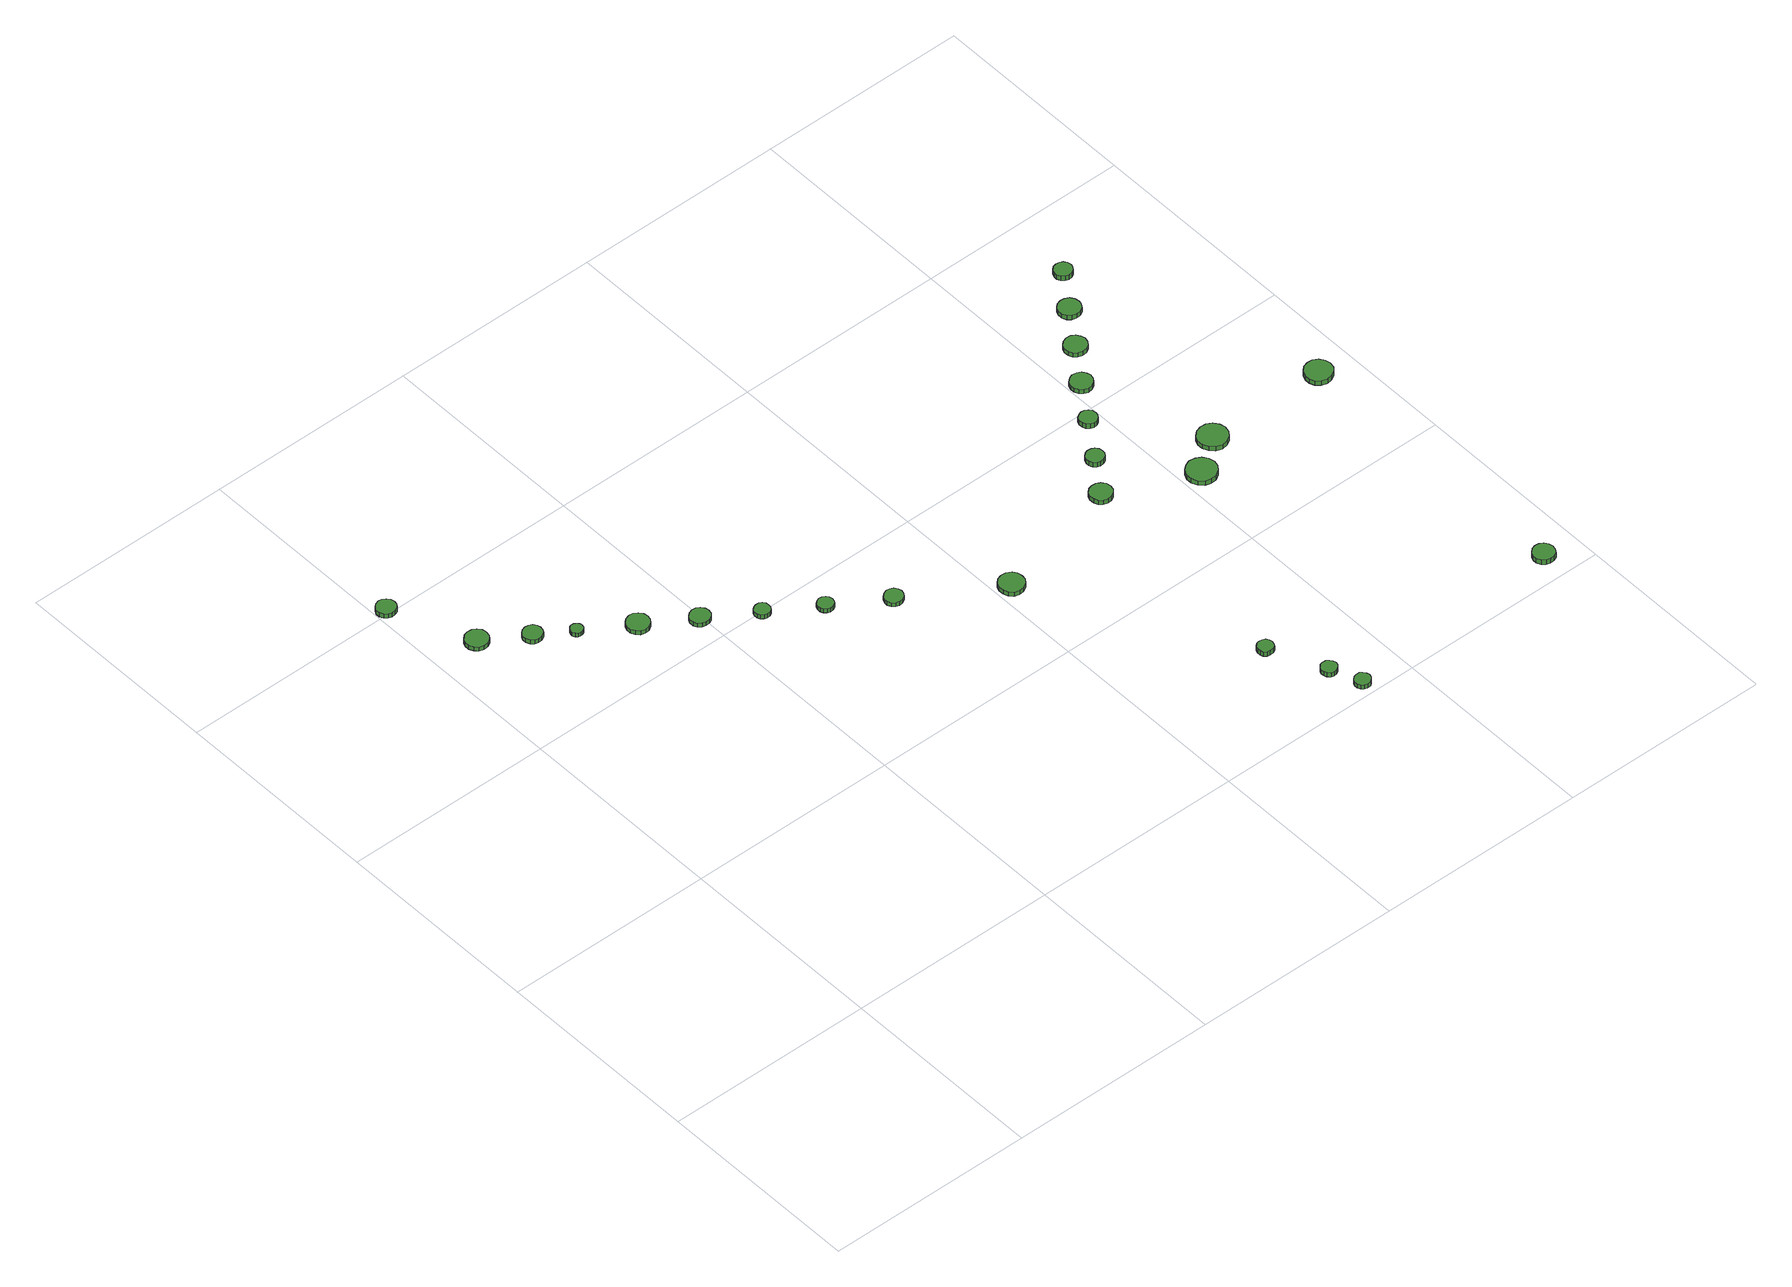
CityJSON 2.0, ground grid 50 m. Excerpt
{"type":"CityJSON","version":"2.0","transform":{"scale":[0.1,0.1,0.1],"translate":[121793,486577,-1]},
"CityObjects":{
"tree1":{"type":"SolitaryVegetationObject","attributes":{"function":"something"},"geometry":[{"type":"MultiSurface","lod":"1","boundaries":[[[0,1,2,3,4,5,6,7,8,9,10,11,12,13,14]],[[15,16,17,18,19,20,21,22,23,24,25,26,27,28,29]],[[0,29,28,1]],[[1,28,27,2]],[[2,27,26,3]],[[3,26,25,4]],[[4,25,24,5]],[[5,24,23,6]],[[6,23,22,7]],[[7,22,21,8]],[[8,21,20,9]],[[9,20,19,10]],[[10,19,18,11]],[[11,18,17,12]],[[12,17,16,13]],[[13,16,15,14]],[[14,15,29,0]]]}]},
"tree2":{"type":"SolitaryVegetationObject","attributes":{"function":"something"},"geometry":[{"type":"MultiSurface","lod":"1","boundaries":[[[30,31,32,33,34,35,36,37,38,39,40,41,42,43,44]],[[45,46,47,48,49,50,51,52,53,54,55,56,57,58,59]],[[30,59,58,31]],[[31,58,57,32]],[[32,57,56,33]],[[33,56,55,34]],[[34,55,54,35]],[[35,54,53,36]],[[36,53,52,37]],[[37,52,51,38]],[[38,51,50,39]],[[39,50,49,40]],[[40,49,48,41]],[[41,48,47,42]],[[42,47,46,43]],[[43,46,45,44]],[[44,45,59,30]]]}]},
"tree3":{"type":"SolitaryVegetationObject","attributes":{"function":"something"},"geometry":[{"type":"MultiSurface","lod":"1","boundaries":[[[60,61,62,63,64,65,66,67,68,69,70,71,72,73,74]],[[75,76,77,78,79,80,81,82,83,84,85,86,87,88,89]],[[60,89,88,61]],[[61,88,87,62]],[[62,87,86,63]],[[63,86,85,64]],[[64,85,84,65]],[[65,84,83,66]],[[66,83,82,67]],[[67,82,81,68]],[[68,81,80,69]],[[69,80,79,70]],[[70,79,78,71]],[[71,78,77,72]],[[72,77,76,73]],[[73,76,75,74]],[[74,75,89,60]]]}]},
"tree4":{"type":"SolitaryVegetationObject","attributes":{"function":"something"},"geometry":[{"type":"MultiSurface","lod":"1","boundaries":[[[90,91,92,93,94,95,96,97,98,99,100,101,102,103,104]],[[105,106,107,108,109,110,111,112,113,114,115,116,117,118,119]],[[90,119,118,91]],[[91,118,117,92]],[[92,117,116,93]],[[93,116,115,94]],[[94,115,114,95]],[[95,114,113,96]],[[96,113,112,97]],[[97,112,111,98]],[[98,111,110,99]],[[99,110,109,100]],[[100,109,108,101]],[[101,108,107,102]],[[102,107,106,103]],[[103,106,105,104]],[[104,105,119,90]]]}]},
"tree5":{"type":"SolitaryVegetationObject","attributes":{"function":"something"},"geometry":[{"type":"MultiSurface","lod":"1","boundaries":[[[120,121,122,123,124,125,126,127,128,129,130,131,132,133,134]],[[135,136,137,138,139,140,141,142,143,144,145,146,147,148,149]],[[120,149,148,121]],[[121,148,147,122]],[[122,147,146,123]],[[123,146,145,124]],[[124,145,144,125]],[[125,144,143,126]],[[126,143,142,127]],[[127,142,141,128]],[[128,141,140,129]],[[129,140,139,130]],[[130,139,138,131]],[[131,138,137,132]],[[132,137,136,133]],[[133,136,135,134]],[[134,135,149,120]]]}]},
"tree6":{"type":"SolitaryVegetationObject","attributes":{"function":"something"},"geometry":[{"type":"MultiSurface","lod":"1","boundaries":[[[150,151,152,153,154,155,156,157,158,159,160,161,162,163,164]],[[165,166,167,168,169,170,171,172,173,174,175,176,177,178,179]],[[150,179,178,151]],[[151,178,177,152]],[[152,177,176,153]],[[153,176,175,154]],[[154,175,174,155]],[[155,174,173,156]],[[156,173,172,157]],[[157,172,171,158]],[[158,171,170,159]],[[159,170,169,160]],[[160,169,168,161]],[[161,168,167,162]],[[162,167,166,163]],[[163,166,165,164]],[[164,165,179,150]]]}]},
"tree7":{"type":"SolitaryVegetationObject","attributes":{"function":"something"},"geometry":[{"type":"MultiSurface","lod":"1","boundaries":[[[180,181,182,183,184,185,186,187,188,189,190,191,192,193,194]],[[195,196,197,198,199,200,201,202,203,204,205,206,207,208,209]],[[180,209,208,181]],[[181,208,207,182]],[[182,207,206,183]],[[183,206,205,184]],[[184,205,204,185]],[[185,204,203,186]],[[186,203,202,187]],[[187,202,201,188]],[[188,201,200,189]],[[189,200,199,190]],[[190,199,198,191]],[[191,198,197,192]],[[192,197,196,193]],[[193,196,195,194]],[[194,195,209,180]]]}]},
"tree8":{"type":"SolitaryVegetationObject","attributes":{"function":"something"},"geometry":[{"type":"MultiSurface","lod":"1","boundaries":[[[210,211,212,213,214,215,216,217,218,219,220,221,222,223,224]],[[225,226,227,228,229,230,231,232,233,234,235,236,237,238,239]],[[210,239,238,211]],[[211,238,237,212]],[[212,237,236,213]],[[213,236,235,214]],[[214,235,234,215]],[[215,234,233,216]],[[216,233,232,217]],[[217,232,231,218]],[[218,231,230,219]],[[219,230,229,220]],[[220,229,228,221]],[[221,228,227,222]],[[222,227,226,223]],[[223,226,225,224]],[[224,225,239,210]]]}]},
"tree9":{"type":"SolitaryVegetationObject","attributes":{"function":"something"},"geometry":[{"type":"MultiSurface","lod":"1","boundaries":[[[240,241,242,243,244,245,246,247,248,249,250,251,252,253,254]],[[255,256,257,258,259,260,261,262,263,264,265,266,267,268,269]],[[240,269,268,241]],[[241,268,267,242]],[[242,267,266,243]],[[243,266,265,244]],[[244,265,264,245]],[[245,264,263,246]],[[246,263,262,247]],[[247,262,261,248]],[[248,261,260,249]],[[249,260,259,250]],[[250,259,258,251]],[[251,258,257,252]],[[252,257,256,253]],[[253,256,255,254]],[[254,255,269,240]]]}]},
"tree10":{"type":"SolitaryVegetationObject","attributes":{"function":"something"},"geometry":[{"type":"MultiSurface","lod":"1","boundaries":[[[270,271,272,273,274,275,276,277,278,279,280,281,282,283,284]],[[285,286,287,288,289,290,291,292,293,294,295,296,297,298,299]],[[270,299,298,271]],[[271,298,297,272]],[[272,297,296,273]],[[273,296,295,274]],[[274,295,294,275]],[[275,294,293,276]],[[276,293,292,277]],[[277,292,291,278]],[[278,291,290,279]],[[279,290,289,280]],[[280,289,288,281]],[[281,288,287,282]],[[282,287,286,283]],[[283,286,285,284]],[[284,285,299,270]]]}]},
"tree11":{"type":"SolitaryVegetationObject","attributes":{"function":"something"},"geometry":[{"type":"MultiSurface","lod":"1","boundaries":[[[300,301,302,303,304,305,306,307,308,309,310,311,312,313,314]],[[315,316,317,318,319,320,321,322,323,324,325,326,327,328,329]],[[300,329,328,301]],[[301,328,327,302]],[[302,327,326,303]],[[303,326,325,304]],[[304,325,324,305]],[[305,324,323,306]],[[306,323,322,307]],[[307,322,321,308]],[[308,321,320,309]],[[309,320,319,310]],[[310,319,318,311]],[[311,318,317,312]],[[312,317,316,313]],[[313,316,315,314]],[[314,315,329,300]]]}]},
"tree12":{"type":"SolitaryVegetationObject","attributes":{"function":"something"},"geometry":[{"type":"MultiSurface","lod":"1","boundaries":[[[330,331,332,333,334,335,336,337,338,339,340,341,342,343,344]],[[345,346,347,348,349,350,351,352,353,354,355,356,357,358,359]],[[330,359,358,331]],[[331,358,357,332]],[[332,357,356,333]],[[333,356,355,334]],[[334,355,354,335]],[[335,354,353,336]],[[336,353,352,337]],[[337,352,351,338]],[[338,351,350,339]],[[339,350,349,340]],[[340,349,348,341]],[[341,348,347,342]],[[342,347,346,343]],[[343,346,345,344]],[[344,345,359,330]]]}]},
"tree13":{"type":"SolitaryVegetationObject","attributes":{"function":"something"},"geometry":[{"type":"MultiSurface","lod":"1","boundaries":[[[360,361,362,363,364,365,366,367,368,369,370,371,372,373,374]],[[375,376,377,378,379,380,381,382,383,384,385,386,387,388,389]],[[360,389,388,361]],[[361,388,387,362]],[[362,387,386,363]],[[363,386,385,364]],[[364,385,384,365]],[[365,384,383,366]],[[366,383,382,367]],[[367,382,381,368]],[[368,381,380,369]],[[369,380,379,370]],[[370,379,378,371]],[[371,378,377,372]],[[372,377,376,373]],[[373,376,375,374]],[[374,375,389,360]]]}]},
"tree14":{"type":"SolitaryVegetationObject","attributes":{"function":"something"},"geometry":[{"type":"MultiSurface","lod":"1","boundaries":[[[390,391,392,393,394,395,396,397,398,399,400,401,402,403,404]],[[405,406,407,408,409,410,411,412,413,414,415,416,417,418,419]],[[390,419,418,391]],[[391,418,417,392]],[[392,417,416,393]],[[393,416,415,394]],[[394,415,414,395]],[[395,414,413,396]],[[396,413,412,397]],[[397,412,411,398]],[[398,411,410,399]],[[399,410,409,400]],[[400,409,408,401]],[[401,408,407,402]],[[402,407,406,403]],[[403,406,405,404]],[[404,405,419,390]]]}]},
"tree15":{"type":"SolitaryVegetationObject","attributes":{"function":"something"},"geometry":[{"type":"MultiSurface","lod":"1","boundaries":[[[420,421,422,423,424,425,426,427,428,429,430,431,432,433,434]],[[435,436,437,438,439,440,441,442,443,444,445,446,447,448,449]],[[420,449,448,421]],[[421,448,447,422]],[[422,447,446,423]],[[423,446,445,424]],[[424,445,444,425]],[[425,444,443,426]],[[426,443,442,427]],[[427,442,441,428]],[[428,441,440,429]],[[429,440,439,430]],[[430,439,438,431]],[[431,438,437,432]],[[432,437,436,433]],[[433,436,435,434]],[[434,435,449,420]]]}]},
"tree16":{"type":"SolitaryVegetationObject","attributes":{"function":"something"},"geometry":[{"type":"MultiSurface","lod":"1","boundaries":[[[450,451,452,453,454,455,456,457,458,459,460,461,462,463,464]],[[465,466,467,468,469,470,471,472,473,474,475,476,477,478,479]],[[450,479,478,451]],[[451,478,477,452]],[[452,477,476,453]],[[453,476,475,454]],[[454,475,474,455]],[[455,474,473,456]],[[456,473,472,457]],[[457,472,471,458]],[[458,471,470,459]],[[459,470,469,460]],[[460,469,468,461]],[[461,468,467,462]],[[462,467,466,463]],[[463,466,465,464]],[[464,465,479,450]]]}]},
"tree17":{"type":"SolitaryVegetationObject","attributes":{"function":"something"},"geometry":[{"type":"MultiSurface","lod":"1","boundaries":[[[480,481,482,483,484,485,486,487,488,489,490,491,492,493,494]],[[495,496,497,498,499,500,501,502,503,504,505,506,507,508,509]],[[480,509,508,481]],[[481,508,507,482]],[[482,507,506,483]],[[483,506,505,484]],[[484,505,504,485]],[[485,504,503,486]],[[486,503,502,487]],[[487,502,501,488]],[[488,501,500,489]],[[489,500,499,490]],[[490,499,498,491]],[[491,498,497,492]],[[492,497,496,493]],[[493,496,495,494]],[[494,495,509,480]]]}]},
"tree18":{"type":"SolitaryVegetationObject","attributes":{"function":"something"},"geometry":[{"type":"MultiSurface","lod":"1","boundaries":[[[510,511,512,513,514,515,516,517,518,519,520,521,522,523,524]],[[525,526,527,528,529,530,531,532,533,534,535,536,537,538,539]],[[510,539,538,511]],[[511,538,537,512]],[[512,537,536,513]],[[513,536,535,514]],[[514,535,534,515]],[[515,534,533,516]],[[516,533,532,517]],[[517,532,531,518]],[[518,531,530,519]],[[519,530,529,520]],[[520,529,528,521]],[[521,528,527,522]],[[522,527,526,523]],[[523,526,525,524]],[[524,525,539,510]]]}]},
"tree19":{"type":"SolitaryVegetationObject","attributes":{"function":"something"},"geometry":[{"type":"MultiSurface","lod":"1","boundaries":[[[540,541,542,543,544,545,546,547,548,549,550,551,552,553,554]],[[555,556,557,558,559,560,561,562,563,564,565,566,567,568,569]],[[540,569,568,541]],[[541,568,567,542]],[[542,567,566,543]],[[543,566,565,544]],[[544,565,564,545]],[[545,564,563,546]],[[546,563,562,547]],[[547,562,561,548]],[[548,561,560,549]],[[549,560,559,550]],[[550,559,558,551]],[[551,558,557,552]],[[552,557,556,553]],[[553,556,555,554]],[[554,555,569,540]]]}]},
"tree20":{"type":"SolitaryVegetationObject","attributes":{"function":"something"},"geometry":[{"type":"MultiSurface","lod":"1","boundaries":[[[570,571,572,573,574,575,576,577,578,579,580,581,582,583,584]],[[585,586,587,588,589,590,591,592,593,594,595,596,597,598,599]],[[570,599,598,571]],[[571,598,597,572]],[[572,597,596,573]],[[573,596,595,574]],[[574,595,594,575]],[[575,594,593,576]],[[576,593,592,577]],[[577,592,591,578]],[[578,591,590,579]],[[579,590,589,580]],[[580,589,588,581]],[[581,588,587,582]],[[582,587,586,583]],[[583,586,585,584]],[[584,585,599,570]]]}]},
"tree21":{"type":"SolitaryVegetationObject","attributes":{"function":"something"},"geometry":[{"type":"MultiSurface","lod":"1","boundaries":[[[600,601,602,603,604,605,606,607,608,609,610,611,612,613,614]],[[615,616,617,618,619,620,621,622,623,624,625,626,627,628,629]],[[600,629,628,601]],[[601,628,627,602]],[[602,627,626,603]],[[603,626,625,604]],[[604,625,624,605]],[[605,624,623,606]],[[606,623,622,607]],[[607,622,621,608]],[[608,621,620,609]],[[609,620,619,610]],[[610,619,618,611]],[[611,618,617,612]],[[612,617,616,613]],[[613,616,615,614]],[[614,615,629,600]]]}]},
"tree22":{"type":"SolitaryVegetationObject","attributes":{"function":"something"},"geometry":[{"type":"MultiSurface","lod":"1","boundaries":[[[630,631,632,633,634,635,636,637,638,639,640,641,642,643,644]],[[645,646,647,648,649,650,651,652,653,654,655,656,657,658,659]],[[630,659,658,631]],[[631,658,657,632]],[[632,657,656,633]],[[633,656,655,634]],[[634,655,654,635]],[[635,654,653,636]],[[636,653,652,637]],[[637,652,651,638]],[[638,651,650,639]],[[639,650,649,640]],[[640,649,648,641]],[[641,648,647,642]],[[642,647,646,643]],[[643,646,645,644]],[[644,645,659,630]]]}]},
"tree23":{"type":"SolitaryVegetationObject","attributes":{"function":"something"},"geometry":[{"type":"MultiSurface","lod":"1","boundaries":[[[660,661,662,663,664,665,666,667,668,669,670,671,672,673,674]],[[675,676,677,678,679,680,681,682,683,684,685,686,687,688,689]],[[660,689,688,661]],[[661,688,687,662]],[[662,687,686,663]],[[663,686,685,664]],[[664,685,684,665]],[[665,684,683,666]],[[666,683,682,667]],[[667,682,681,668]],[[668,681,680,669]],[[669,680,679,670]],[[670,679,678,671]],[[671,678,677,672]],[[672,677,676,673]],[[673,676,675,674]],[[674,675,689,660]]]}]},
"tree24":{"type":"SolitaryVegetationObject","attributes":{"function":"something"},"geometry":[{"type":"MultiSurface","lod":"1","boundaries":[[[690,691,692,693,694,695,696,697,698,699,700,701,702,703,704]],[[705,706,707,708,709,710,711,712,713,714,715,716,717,718,719]],[[690,719,718,691]],[[691,718,717,692]],[[692,717,716,693]],[[693,716,715,694]],[[694,715,714,695]],[[695,714,713,696]],[[696,713,712,697]],[[697,712,711,698]],[[698,711,710,699]],[[699,710,709,700]],[[700,709,708,701]],[[701,708,707,702]],[[702,707,706,703]],[[703,706,705,704]],[[704,705,719,690]]]}]}
},
"vertices":[
[47,1508,20],[45,1518,20],[39,1525,20],[31,1530,20],[22,1531,20],[13,1528,20],[6,1522,20],[2,1513,20],[2,1504,20],[6,1495,20],[13,1489,20],[22,1486,20],[31,1487,20],[39,1491,20],[45,1499,20],[45,1499,8],[39,1491,8],[31,1487,8],[22,1486,8],[13,1489,8],[6,1495,8],[2,1504,8],[2,1513,8],[6,1522,8],[13,1528,8],[22,1531,8],[31,1530,8],[39,1525,8],[45,1518,8],[47,1508,8],
[131,1318,19],[129,1329,19],[122,1338,19],[113,1343,19],[102,1344,19],[91,1341,19],[83,1333,19],[78,1323,19],[78,1312,19],[83,1302,19],[91,1294,19],[102,1291,19],[113,1292,19],[122,1298,19],[129,1307,19],[129,1307,8],[122,1298,8],[113,1292,8],[102,1291,8],[91,1294,8],[83,1302,8],[78,1312,8],[78,1323,8],[83,1333,8],[91,1341,8],[102,1344,8],[113,1343,8],[122,1338,8],[129,1329,8],[131,1318,8],
[224,1255,19],[222,1264,19],[217,1272,19],[208,1276,19],[199,1277,19],[190,1274,19],[183,1268,19],[179,1259,19],[179,1250,19],[183,1241,19],[190,1235,19],[199,1232,19],[208,1233,19],[217,1238,19],[222,1245,19],[222,1245,8],[217,1238,8],[208,1233,8],[199,1232,8],[190,1235,8],[183,1241,8],[179,1250,8],[179,1259,8],[183,1268,8],[190,1274,8],[199,1277,8],[208,1276,8],[217,1272,8],[222,1264,8],[224,1255,8],
[292,1204,19],[291,1210,19],[287,1215,19],[282,1218,19],[276,1219,19],[270,1217,19],[266,1213,19],[263,1207,19],[263,1201,19],[266,1196,19],[270,1191,19],[276,1190,19],[282,1190,19],[287,1193,19],[291,1198,19],[291,1198,8],[287,1193,8],[282,1190,8],[276,1190,8],[270,1191,8],[266,1196,8],[263,1201,8],[263,1207,8],[266,1213,8],[270,1217,8],[276,1219,8],[282,1218,8],[287,1215,8],[291,1210,8],[292,1204,8],
[411,1135,19],[409,1146,19],[402,1155,19],[393,1161,19],[382,1162,19],[371,1158,19],[363,1151,19],[358,1141,19],[358,1130,19],[363,1120,19],[371,1112,19],[382,1109,19],[393,1110,19],[402,1116,19],[409,1125,19],[409,1125,8],[402,1116,8],[393,1110,8],[382,1109,8],[371,1112,8],[363,1120,8],[358,1130,8],[358,1141,8],[363,1151,8],[371,1158,8],[382,1162,8],[393,1161,8],[402,1155,8],[409,1146,8],[411,1135,8],
[516,1066,19],[514,1075,19],[508,1083,19],[500,1088,19],[490,1089,19],[481,1086,19],[473,1079,19],[469,1071,19],[469,1061,19],[473,1052,19],[481,1046,19],[490,1043,19],[500,1044,19],[508,1048,19],[514,1056,19],[514,1056,8],[508,1048,8],[500,1044,8],[490,1043,8],[481,1046,8],[473,1052,8],[469,1061,8],[469,1071,8],[473,1079,8],[481,1086,8],[490,1089,8],[500,1088,8],[508,1083,8],[514,1075,8],[516,1066,8],
[619,996,19],[618,1004,19],[613,1010,19],[607,1014,19],[599,1014,19],[592,1012,19],[586,1007,19],[583,1000,19],[583,992,19],[586,985,19],[592,980,19],[599,978,19],[607,978,19],[613,982,19],[618,989,19],[618,989,8],[613,982,8],[607,978,8],[599,978,8],[592,980,8],[586,985,8],[583,992,8],[583,1000,8],[586,1007,8],[592,1012,8],[599,1014,8],[607,1014,8],[613,1010,8],[618,1004,8],[619,996,8],
[729,924,19],[727,932,19],[723,938,19],[716,942,19],[708,943,19],[701,940,19],[695,935,19],[692,928,19],[692,920,19],[695,913,19],[701,908,19],[708,905,19],[716,906,19],[723,910,19],[727,916,19],[727,916,8],[723,910,8],[716,906,8],[708,905,8],[701,908,8],[695,913,8],[692,920,8],[692,928,8],[695,935,8],[701,940,8],[708,943,8],[716,942,8],[723,938,8],[727,932,8],[729,924,8],
[851,848,19],[849,856,19],[844,864,19],[836,868,19],[827,869,19],[819,866,19],[812,860,19],[808,852,19],[808,843,19],[812,835,19],[819,829,19],[827,826,19],[836,827,19],[844,832,19],[849,839,19],[849,839,8],[844,832,8],[836,827,8],[827,826,8],[819,829,8],[812,835,8],[808,843,8],[808,852,8],[812,860,8],[819,866,8],[827,869,8],[836,868,8],[844,864,8],[849,856,8],[851,848,8],
[1061,713,26],[1059,725,26],[1052,734,26],[1041,741,26],[1029,742,26],[1017,738,26],[1008,730,26],[1004,719,26],[1004,707,26],[1008,696,26],[1017,687,26],[1029,684,26],[1041,685,26],[1052,691,26],[1059,701,26],[1059,701,14],[1052,691,14],[1041,685,14],[1029,684,14],[1017,687,14],[1008,696,14],[1004,707,14],[1004,719,14],[1008,730,14],[1017,738,14],[1029,742,14],[1041,741,14],[1052,734,14],[1059,725,14],[1061,713,14],
[1318,227,32],[1316,234,32],[1312,241,32],[1305,244,32],[1297,245,32],[1290,243,32],[1284,238,32],[1281,231,32],[1281,223,32],[1284,216,32],[1290,211,32],[1297,209,32],[1305,210,32],[1312,213,32],[1316,220,32],[1316,220,19],[1312,213,19],[1305,210,19],[1297,209,19],[1290,211,19],[1284,216,19],[1281,223,19],[1281,231,19],[1284,238,19],[1290,243,19],[1297,245,19],[1305,244,19],[1312,241,19],[1316,234,19],[1318,227,19],
[1378,97,29],[1376,105,29],[1371,111,29],[1365,115,29],[1357,116,29],[1350,114,29],[1344,108,29],[1341,101,29],[1341,94,29],[1344,87,29],[1350,81,29],[1357,79,29],[1365,80,29],[1371,84,29],[1376,90,29],[1376,90,17],[1371,84,17],[1365,80,17],[1357,79,17],[1350,81,17],[1344,87,17],[1341,94,17],[1341,101,17],[1344,108,17],[1350,114,17],[1357,116,17],[1365,115,17],[1371,111,17],[1376,105,17],[1378,97,17],
[1406,25,30],[1404,32,30],[1399,39,30],[1393,43,30],[1385,43,30],[1378,41,30],[1372,36,30],[1369,29,30],[1369,21,30],[1372,14,30],[1378,9,30],[1385,7,30],[1393,7,30],[1399,11,30],[1404,17,30],[1404,17,18],[1399,11,18],[1393,7,18],[1385,7,18],[1378,9,18],[1372,14,18],[1369,21,18],[1369,29,18],[1372,36,18],[1378,41,18],[1385,43,18],[1393,43,18],[1399,39,18],[1404,32,18],[1406,25,18],
[1367,787,29],[1365,798,29],[1358,807,29],[1349,812,29],[1338,813,29],[1328,810,29],[1320,803,29],[1316,793,29],[1316,782,29],[1320,772,29],[1328,765,29],[1338,762,29],[1349,763,29],[1358,768,29],[1365,777,29],[1365,777,17],[1358,768,17],[1349,763,17],[1338,762,17],[1328,765,17],[1320,772,17],[1316,782,17],[1316,793,17],[1320,803,17],[1328,810,17],[1338,813,17],[1349,812,17],[1358,807,17],[1365,798,17],[1367,787,17],
[1423,876,27],[1422,885,27],[1416,892,27],[1409,896,27],[1400,897,27],[1392,894,27],[1385,888,27],[1382,880,27],[1382,872,27],[1385,864,27],[1392,858,27],[1400,855,27],[1409,856,27],[1416,860,27],[1422,868,27],[1422,868,14],[1416,860,14],[1409,856,14],[1400,855,14],[1392,858,14],[1385,864,14],[1382,872,14],[1382,880,14],[1385,888,14],[1392,894,14],[1400,897,14],[1409,896,14],[1416,892,14],[1422,885,14],[1423,876,14],
[1573,699,31],[1570,713,31],[1561,725,31],[1549,732,31],[1534,734,31],[1521,729,31],[1510,720,31],[1504,707,31],[1504,692,31],[1510,679,31],[1521,669,31],[1534,665,31],[1549,666,31],[1561,674,31],[1570,685,31],[1570,685,18],[1561,674,18],[1549,666,18],[1534,665,18],[1521,669,18],[1510,679,18],[1504,692,18],[1504,707,18],[1510,720,18],[1521,729,18],[1534,734,18],[1549,732,18],[1561,725,18],[1570,713,18],[1573,699,18],
[1488,971,24],[1486,980,24],[1481,987,24],[1474,991,24],[1465,992,24],[1457,989,24],[1450,984,24],[1447,976,24],[1447,967,24],[1450,959,24],[1457,953,24],[1465,950,24],[1474,951,24],[1481,956,24],[1486,963,24],[1486,963,11],[1481,956,11],[1474,951,11],[1465,950,11],[1457,953,11],[1450,959,11],[1447,967,11],[1447,976,11],[1450,984,11],[1457,989,11],[1465,992,11],[1474,991,11],[1481,987,11],[1486,980,11],[1488,971,11],
[1553,1061,22],[1550,1071,22],[1544,1080,22],[1535,1085,22],[1524,1087,22],[1514,1083,22],[1506,1076,22],[1502,1066,22],[1502,1056,22],[1506,1046,22],[1514,1039,22],[1524,1035,22],[1535,1037,22],[1544,1042,22],[1550,1051,22],[1550,1051,10],[1544,1042,10],[1535,1037,10],[1524,1035,10],[1514,1039,10],[1506,1046,10],[1502,1056,10],[1502,1066,10],[1506,1076,10],[1514,1083,10],[1524,1087,10],[1535,1085,10],[1544,1080,10],[1550,1071,10],[1553,1061,10],
[1655,759,31],[1652,773,31],[1643,785,31],[1631,792,31],[1617,793,31],[1603,789,31],[1592,779,31],[1586,766,31],[1586,752,31],[1592,739,31],[1603,729,31],[1617,724,31],[1631,726,31],[1643,733,31],[1652,745,31],[1652,745,19],[1643,733,19],[1631,726,19],[1617,724,19],[1603,729,19],[1592,739,19],[1586,752,19],[1586,766,19],[1592,779,19],[1603,789,19],[1617,793,19],[1631,792,19],[1643,785,19],[1652,773,19],[1655,759,19],
[1616,1151,20],[1613,1161,20],[1607,1170,20],[1598,1176,20],[1587,1177,20],[1576,1173,20],[1568,1166,20],[1564,1156,20],[1564,1145,20],[1568,1135,20],[1576,1128,20],[1587,1125,20],[1598,1126,20],[1607,1131,20],[1613,1140,20],[1613,1140,8],[1607,1131,8],[1598,1126,8],[1587,1125,8],[1576,1128,8],[1568,1135,8],[1564,1145,8],[1564,1156,8],[1568,1166,8],[1576,1173,8],[1587,1177,8],[1598,1176,8],[1607,1170,8],[1613,1161,8],[1616,1151,8],
[1942,67,18],[1940,77,18],[1934,86,18],[1925,91,18],[1915,92,18],[1905,89,18],[1897,82,18],[1893,72,18],[1893,62,18],[1897,52,18],[1905,45,18],[1915,42,18],[1925,43,18],[1934,48,18],[1940,57,18],[1940,57,5],[1934,48,5],[1925,43,5],[1915,42,5],[1905,45,5],[1897,52,5],[1893,62,5],[1893,72,5],[1897,82,5],[1905,89,5],[1915,92,5],[1925,91,5],[1934,86,5],[1940,77,5],[1942,67,5],
[1677,1240,20],[1675,1251,20],[1669,1260,20],[1659,1265,20],[1649,1266,20],[1638,1263,20],[1630,1256,20],[1626,1246,20],[1626,1235,20],[1630,1225,20],[1638,1218,20],[1649,1215,20],[1659,1216,20],[1669,1221,20],[1675,1230,20],[1675,1230,8],[1669,1221,8],[1659,1216,8],[1649,1215,8],[1638,1218,8],[1630,1225,8],[1626,1235,8],[1626,1246,8],[1630,1256,8],[1638,1263,8],[1649,1266,8],[1659,1265,8],[1669,1260,8],[1675,1251,8],[1677,1240,8],
[1735,1331,20],[1733,1340,20],[1728,1347,20],[1721,1351,20],[1712,1352,20],[1703,1350,20],[1697,1344,20],[1693,1336,20],[1693,1327,20],[1697,1319,20],[1703,1313,20],[1712,1310,20],[1721,1311,20],[1728,1316,20],[1733,1323,20],[1733,1323,7],[1728,1316,7],[1721,1311,7],[1712,1310,7],[1703,1313,7],[1697,1319,7],[1693,1327,7],[1693,1336,7],[1697,1344,7],[1703,1350,7],[1712,1352,7],[1721,1351,7],[1728,1347,7],[1733,1340,7],[1735,1331,7],
[1943,761,26],[1940,774,26],[1932,785,26],[1921,792,26],[1908,793,26],[1895,789,26],[1885,780,26],[1880,768,26],[1880,755,26],[1885,743,26],[1895,734,26],[1908,730,26],[1921,731,26],[1932,738,26],[1940,748,26],[1940,748,13],[1932,738,13],[1921,731,13],[1908,730,13],[1895,734,13],[1885,743,13],[1880,755,13],[1880,768,13],[1885,780,13],[1895,789,13],[1908,793,13],[1921,792,13],[1932,785,13],[1940,774,13],[1943,761,13]
]}
